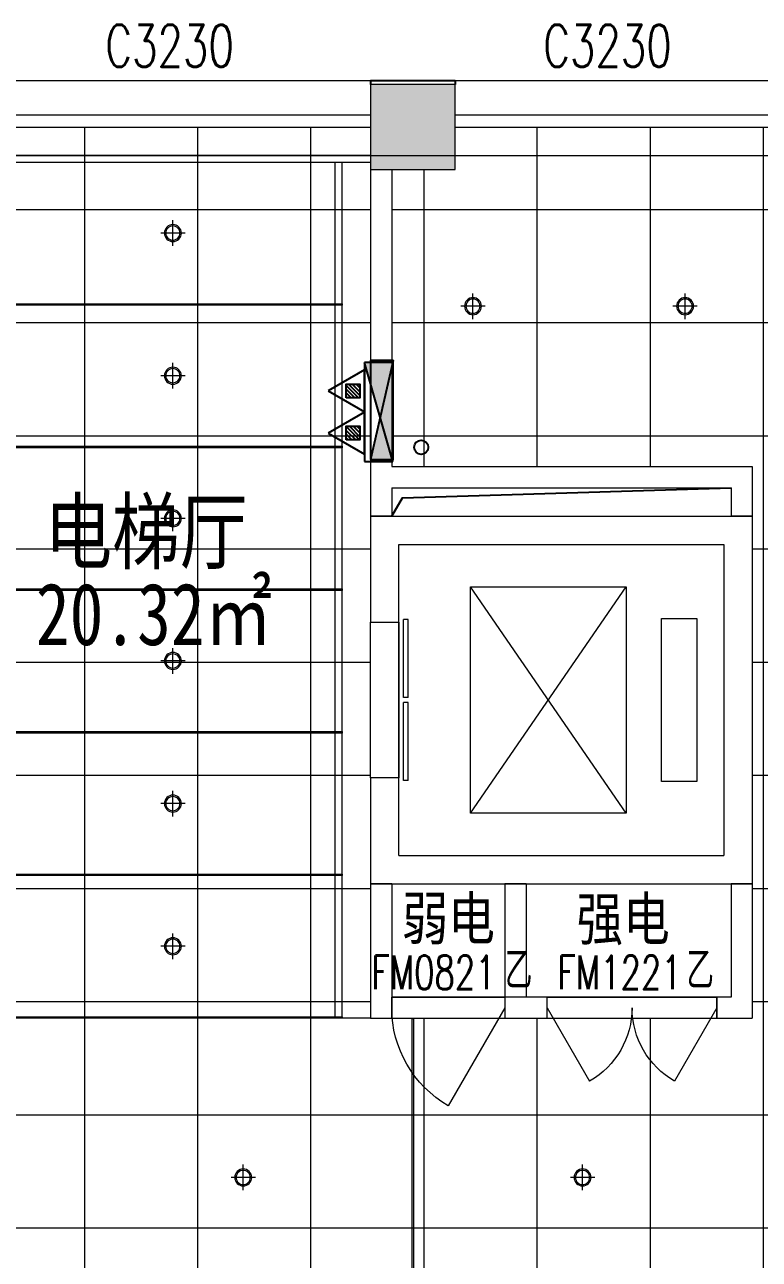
# Model space of a CAD drawing. Header units: millimetres. Extents: x 164760 to 3716174, y -1766400 to 11969.
# Drawn here: x 3531531 to 3536727, y -1638418 to -1629690 of the extents above; entities that cross this region are included whole.
import ezdxf

# ---------------------------------------------------------------- set-up
doc = ezdxf.new("R2010")
doc.units = ezdxf.units.MM
doc.header["$LTSCALE"] = 1000
doc.linetypes.add('DASHDOT2', pattern=[0.5, 0.25, -0.125, 0, -0.125])
doc.linetypes.add('DOTE', pattern=[2.42, 2, -0.2, 0.02, -0.2])
doc.layers.get('0').update_dxf_attribs({"color": 253, "linetype": 'CONTINUOUS'})
for name, color, linetype in [('3', 253, 'CONTINUOUS'), ('EQUIP_灭火器', 253, 'CONTINUOUS'), ('FC-Text Annotation', 253, 'CONTINUOUS'), ('PUB_TEXT', 253, 'CONTINUOUS'), ('SURFACE', 253, 'CONTINUOUS'), ('VPIPE-消防', 253, 'CONTINUOUS'), ('w-消火栓', 253, 'CONTINUOUS'), ('WINDOW_TEXT', 253, 'CONTINUOUS')]:
    doc.layers.add(name, color=color, linetype=linetype)
for name, color, linetype, lineweight in [('COLUMN', 253, 'CONTINUOUS', 0), ('DOOR【门】', 253, 'CONTINUOUS', 0), ('FC-FLOOR【地材分格】', 253, 'CONTINUOUS', 0), ('FF-Win【窗】', 253, 'CONTINUOUS', 0), ('PUB_HATCH', 253, 'CONTINUOUS', 0), ('RC-LIGHT【天花灯具】', 253, 'CONTINUOUS', 0), ('RC-LIGHT【灯带】', 253, 'DASHDOT2', 0), ('RC-Modelling【天花造型】', 253, 'CONTINUOUS', 0), ('RC-STR【天花细线】', 253, 'CONTINUOUS', 0), ('STAIR', 253, 'CONTINUOUS', 0), ('Wall【墙体】', 253, 'CONTINUOUS', 0)]:
    doc.layers.add(name, color=color, linetype=linetype, lineweight=lineweight)
doc.styles.add('_TCH_WINDOW', font='SIMPLEX', dxfattribs={"bigfont": 'GBCBIG'})
doc.styles.get("Standard").update_dxf_attribs({"font": 'GBENOR', "bigfont": 'GBCBIG'})
doc.styles.add('XZC', font='SIMPLEX.SHX', dxfattribs={"width": 0.7, "bigfont": 'hztxt.shx'})
doc.styles.add('宋体', font='', dxfattribs={"width": 0.7})
doc.styles.add('文字', font='')
doc.styles.get('宋体').set_extended_font_data('SimSun')
doc.styles.get('文字').set_extended_font_data('SimSun')
doc.linetypes.add('LED_LINE', pattern='A,12.7,-5.08,["LED",XZC,S=2.54,R=0,X=-2.54,Y=-1.27],-6.35', length=24.13)

# ---------------------------------------------------------------- blocks, each defined once
blk = doc.blocks.new('$WINLIB2D$00000004')
for p, q in [((-0.5, 0.5), (0.5, 0.5)), ((-0.5, 0.5), (-0.5, -0.5)), ((0.5, -0.5), (0.5, 0.5)), ((-0.5, 0.2406), (0.5, 0.2406)), ((-0.5, -0.5), (0.5, -0.5))]:
    blk.add_line(p, q)
blk = doc.blocks.new('海龙_0918165925')
at = {"layer": 'PUB_HATCH'}
blk.add_hatch(color=256, dxfattribs=at).paths.add_polyline_path([(3300, -600), (3900, -600), (3900, 0), (3300, 0)])
at = {"layer": 'COLUMN'}
for p, q in [((3900, 0), (3300, 0)), ((3300, -300), (3300, -600)), ((3900, -600), (3900, -300)), ((3300, -600), (3900, -600))]:
    blk.add_line(p, q, dxfattribs=at)
blk = doc.blocks.new('$QC001_5')
blk.add_line((-325, 200), (325, 0))
blk.add_lwpolyline([(325, 0), (325, 200), (-325, 200), (-325, 0)], close=True)
blk.add_solid([(-325, 200), (325, 200), (-325, 200), (325, 0)])
at = {"flags": 1}
for tag in ['UNIT', 'WHAT', 'SPEC']:
    blk.add_attdef(tag, (0, 0), '', height=0.001, dxfattribs=at)
blk = doc.blocks.new('$TCHSYS$LDOR22D')
for p, q in [((-0.5167, 0.8333), (-0.0167, 0.8333)), ((-0.5167, 0.8333), (-0.5167, 0.6667)), ((-0.0167, 0.8333), (-0.0167, 0.6667)), ((0.0167, 0.8333), (0.0167, 0.6667)), ((0.0167, 0.8333), (0.5167, 0.8333)), ((0.5167, 0.8333), (0.5167, 0.6667)), ((-0.5167, 0.6667), (-0.0167, 0.6667)), ((0.0167, 0.6667), (0.5167, 0.6667)), ((-0.5, 0.5), (0.5, 0.5))]:
    blk.add_line(p, q)
blk = doc.blocks.new('$DorLib2D$00000214')
at = {"color": 0}
blk.add_line((0.5, 0), (0, 0.866), dxfattribs=at)
blk.add_arc((0.5, 0), 1, 120, 180, dxfattribs=at)
blk = doc.blocks.new('$DorLib2D$00000215')
at = {"color": 0}
for p, q in [((-0.5, 0), (-0.25, 0.433)), ((0.5, 0), (0.25, 0.433))]:
    blk.add_line(p, q, dxfattribs=at)
for centre, start, end in [((-0.5, 0), 0, 60), ((0.5, 0), 120, 180)]:
    blk.add_arc(centre, 0.5, start, end, dxfattribs=at)
blk = doc.blocks.new('圆形筒灯')
at = {"color": 251, "linetype": 'DOTE', "ltscale": 43.504693}
blk.add_line((0, 90.6), (0, -90.6), dxfattribs=at)
at = {"color": 251, "linetype": 'DOTE', "ltscale": 41.297046}
blk.add_line((86, 0), (-86, 0), dxfattribs=at)
blk.add_ellipse((0, 0), major_axis=(-42.4, 42.4), ratio=1, start_param=2.355868237233172, end_param=8.639053544412757)
at = {"color": 251}
blk.add_ellipse((0, 0), major_axis=(35.4, 35.4), ratio=1, start_param=5.49871431692557, end_param=11.78189962410516, dxfattribs=at)
blk = doc.blocks.new('ZL_10267726')
at = {"layer": 'RC-LIGHT【天花灯具】'}
h = blk.add_hatch(dxfattribs=at)
h.set_pattern_fill('_USER', color=8, scale=50, angle=90, double=1, pattern_type=0)
h.set_pattern_definition([(90, (25, -500), (-50, 3e-15), []), (180, (25, -500), (-6e-15, -50), [])])
h.paths.add_polyline_path([(-25, 0), (-25, -500), (25, -500), (25, 0)])
at = {"layer": 'RC-LIGHT【天花灯具】', "color": 2}
blk.add_lwpolyline([(-25, -500), (-25, 0), (25, 0), (25, -500)], close=True, dxfattribs=at)
at = {"layer": 'RC-LIGHT【天花灯具】', "color": 1, "lineweight": -3}
for centre in [(0, -27), (0, -77), (0, -127), (0, -177), (0, -227), (0, -277), (0, -327), (0, -377), (0, -427), (0, -477)]:
    blk.add_circle(centre, 10, dxfattribs=at)
blk = doc.blocks.new('ZL_0603185999')
at = {"layer": 'RC-LIGHT【灯带】', "linetype": 'LED_LINE', "ltscale": 0.015}
blk.add_lwpolyline([(1362.5, -6100), (1362.5, -50)], dxfattribs=at)
at = {"layer": 'RC-Modelling【天花造型】'}
for p, q in [((1612.5, 0), (-1612.5, 0)), ((1612.5, -50), (-1612.5, -50))]:
    blk.add_line(p, q, dxfattribs=at)
blk.add_lwpolyline([(1612.5, -6100), (1412.5, -6100), (1412.5, -50)], dxfattribs=at)
at = {"layer": 'RC-STR【天花细线】'}
for points in [[(-932.5, -6100), (-1012.5, -6100), (-1012.5, -50), (-932.5, -50)], [(1412.5, -1058.3), (-932.5, -1058.3), (-932.5, -1048.3), (1412.5, -1048.3)], [(1412.5, -2066.7), (-932.5, -2066.7), (-932.5, -2056.7), (1412.5, -2056.7)], [(1412.5, -3075), (-932.5, -3075), (-932.5, -3065), (1412.5, -3065)], [(1412.5, -4083.3), (-932.5, -4083.3), (-932.5, -4073.3), (1412.5, -4073.3)], [(1412.5, -5091.7), (-932.5, -5091.7), (-932.5, -5081.7), (1412.5, -5081.7)], [(1412.5, -6100), (-1612.5, -6100), (-1612.5, -6090), (1412.5, -6090)]]:
    blk.add_lwpolyline(points, close=True, dxfattribs=at)
at = {"layer": 'RC-LIGHT【天花灯具】', "lineweight": -3, "xscale": 0.8, "yscale": 0.8, "zscale": 0.8, "rotation": 180}
for p in [(-972.5, -887), (-972.5, -2087), (-972.5, -3287), (-972.5, -4487), (-972.5, -5687)]:
    blk.add_blockref('ZL_10267726', p, dxfattribs=at)
at = {"layer": 'RC-LIGHT【天花灯具】', "xscale": -1, "rotation": 180}
for p in [(215, -549.2), (215, -1557.5), (215, -2565.8), (215, -3574.2), (215, -4582.5), (215, -5590.8)]:
    blk.add_blockref('圆形筒灯', p, dxfattribs=at)
blk = doc.blocks.new('$TwtSys$00000546')
h = blk.add_hatch()
h.set_pattern_fill('ANSI31', color=256, scale=200, style=0)
h.set_pattern_definition([(45, (-38543.802, -6670.83), (-17.67767, 17.67767), [])])
h.paths.add_polyline_path([(-65, 174), (65, 174), (65, 44), (-65, 44)])
for points in [[(0, 344), (-198, 0), (198, 0)], [(-65, 174), (65, 174), (65, 44), (-65, 44)]]:
    blk.add_lwpolyline(points, close=True)
blk = doc.blocks.new('海龍01165668')
at = {"color": 1}
for p, q in [((100, 0), (-100, 0)), ((100, -700), (-100, 0)), ((-100, 0), (-100, -700)), ((100, -700), (100, 0)), ((-100, -700), (100, -700))]:
    blk.add_line(p, q, dxfattribs=at)
blk.add_solid([(100, 0), (-100, 0), (100, -700)], dxfattribs=at)

msp = doc.modelspace()

# ---------------------------------------------------------------- hatches: boundary and pattern name
at = {"layer": 'FC-FLOOR【地材分格】'}
h = msp.add_hatch(dxfattribs=at)
h.set_pattern_fill('_USER', color=256, scale=800, double=1, pattern_type=0)
h.set_pattern_definition([(0, (3778355.65, -1406196.8), (0, 800), []), (90, (3778355.65, -1406196.8), (-800, 5e-14), [])])
h.paths.add_polyline_path([(3577178.4, -1636714.2), (3575935.2, -1636714.2), (3573976.9, -1636714.2), (3573376.9, -1636714.2), (3572826.9, -1636714.2), (3571326.9, -1636713.4), (3571326.9, -1636714.2), (3570576.9, -1636714.2), (3569976.9, -1636714.2), (3569576.9, -1636714.2), (3568476.9, -1636714.2), (3565041.8, -1636714.2), (3563941.8, -1636714.2), (3561222.8, -1636714.2), (3560122.8, -1636714.2), (3559398.8, -1636714.2), (3559398.8, -1630414.2), (3559376.9, -1630414.2), (3556176.9, -1630414.2), (3556176.9, -1630714.2), (3556176.9, -1633165.3), (3556176.9, -1633914.2), (3556176.9, -1635014.2), (3556176.9, -1635764.2), (3556176.9, -1636714.2), (3556026.9, -1636714.2), (3556026.9, -1636564.2), (3556026.9, -1636714.2), (3555226.9, -1636714.2), (3555226.9, -1636564.2), (3555226.9, -1636714.2), (3555151.9, -1636714.2), (3554926.9, -1636714.2), (3554926.9, -1636564.2), (3555076.9, -1636564.2), (3555076.9, -1636714.2), (3553476.9, -1636714.2), (3553476.9, -1636715.3), (3551751.9, -1636715.3), (3551751.9, -1636715.3), (3550851.9, -1636715.3), (3548752, -1636715.3), (3548752, -1636865.5), (3548602, -1636865.5), (3548602, -1636715.3), (3548601.9, -1630714.2), (3548376.9, -1630714.2), (3548376.9, -1630414.2), (3545176.9, -1630414.2), (3544976.9, -1630414.2), (3541776.9, -1630414.2), (3541776.9, -1630714.2), (3541176.9, -1630714.2), (3541176.9, -1630414.2), (3537976.9, -1630414.2), (3537776.9, -1630414.2), (3534576.9, -1630414.2), (3534576.9, -1630714.2), (3534126.9, -1630714.2), (3534126.9, -1632064.1), (3534136.9, -1632064.1), (3534136.9, -1632814.2), (3536676.9, -1632814.2), (3536676.9, -1633164.2), (3536676.9, -1635764.2), (3536676.9, -1636714.2), (3536426.9, -1636714.2), (3534126.9, -1636714.2), (3533976.9, -1636714.2), (3533976.9, -1635764.2), (3533976.9, -1635014.2), (3533976.9, -1633914.2), (3533976.9, -1633164.2), (3533976.9, -1632889.2), (3533976.9, -1630714.2), (3533976.9, -1630414.2), (3530751.9, -1630414.2), (3530751.9, -1636714.2), (3530359.9, -1636714.2), (3529259.9, -1636714.2), (3521433.8, -1636714.2), (3520335.5, -1636714.2), (3520176.9, -1636714.2), (3519576.9, -1636714.2), (3518826.9, -1636714.2), (3518826.9, -1636713), (3517326.9, -1636713), (3517326.9, -1636714.2), (3516776.9, -1636714.2), (3516176.9, -1636714.2), (3516076.9, -1636714.2), (3514976.9, -1636714.2), (3513576.9, -1636714.2), (3513576.9, -1636714.2), (3512526.9, -1636714.2), (3512526.9, -1636714.2), (3509827.2, -1636714.2), (3508327.2, -1636714.2), (3507802.2, -1636714.2), (3507626.9, -1636714.2), (3505326.9, -1636714.2), (3505176.9, -1636714.2), (3505176.9, -1635764.2), (3505176.9, -1635014.2), (3505176.9, -1633914.2), (3505176.9, -1633164.2), (3505176.9, -1632889.2), (3505176.9, -1630714.2), (3505176.9, -1630414.2), (3501951.9, -1630414.2), (3501951.9, -1636714.2), (3501649.1, -1636714.2), (3500552.4, -1636714.2), (3492635.5, -1636714.2), (3491535.5, -1636714.2), (3491376.9, -1636714.2), (3490776.9, -1636714.2), (3490026.9, -1636714.2), (3488526.9, -1636714.2), (3487976.9, -1636714.2), (3487376.9, -1636714.2), (3487326.9, -1636714.2), (3486326.9, -1636714.2), (3485176.9, -1636714.2), (3484176.9, -1636714.2), (3484176.9, -1636744.2), (3484176.9, -1638484.2), (3484176.9, -1639114.2), (3483776.9, -1639114.2), (3483776.9, -1639665.4), (3484440.4, -1639665.4), (3485940.4, -1639665.4), (3486140.4, -1639665.4), (3486140.4, -1638964.2), (3490776.9, -1638964.2), (3490776.9, -1638514.2), (3491376.9, -1638514.2), (3491376.9, -1638964.2), (3496151.9, -1638964.2), (3496151.9, -1639665.4), (3496351.9, -1639665.4), (3497851.9, -1639665.4), (3498201.9, -1639665.4), (3498201.9, -1639114.2), (3497976.9, -1639114.2), (3497976.9, -1638514.2), (3498576.9, -1638514.2), (3498576.9, -1638964.2), (3499525.2, -1638964.2), (3501025.2, -1638964.2), (3505176.9, -1638964.2), (3505176.9, -1638514.2), (3505776.9, -1638514.2), (3505776.9, -1638964.2), (3509765.2, -1638964.2), (3511265.2, -1638964.2), (3512376.9, -1638964.2), (3512376.9, -1638514.2), (3512976.9, -1638514.2), (3512976.9, -1638964.2), (3514106.7, -1638964.2), (3515606.7, -1638964.2), (3519576.9, -1638964.2), (3519576.9, -1638514.2), (3520176.9, -1638514.2), (3520176.9, -1638964.2), (3524402.6, -1638964.2), (3525902.6, -1638964.2), (3526776.9, -1638964.2), (3526776.9, -1638514.2), (3527376.9, -1638514.2), (3527376.9, -1638964.2), (3528210, -1638964.2), (3529710, -1638964.2), (3533976.9, -1638964.2), (3533976.9, -1638514.2), (3534576.9, -1638514.2), (3534576.9, -1638964.2), (3537876.9, -1638964.2), (3538648.3, -1638964.2), (3540148.3, -1638964.2), (3541176.9, -1638964.2), (3541176.9, -1638514.2), (3541776.9, -1638514.2), (3541776.9, -1638964.2), (3544326.9, -1638964.2), (3545826.9, -1638964.2), (3548376.9, -1638964.2), (3548376.9, -1638514.2), (3548602, -1638514.2), (3548602, -1638365.5), (3548752, -1638365.5), (3548752, -1638514.2), (3548976.9, -1638514.2), (3548976.9, -1638964.2), (3549079.2, -1638964.2), (3549079.2, -1638964.2), (3549981.8, -1638964.2), (3554572, -1638964.2), (3554572, -1638964.2), (3555474.6, -1638964.2), (3555576.9, -1638964.2), (3555576.9, -1638514.2), (3556176.9, -1638514.2), (3556176.9, -1638964.2), (3556275, -1638964.2), (3556275, -1638964.2), (3557175, -1638964.2), (3561151.4, -1638964.2), (3562251.4, -1638964.2), (3562776.9, -1638964.2), (3562776.9, -1638514.2), (3563376.9, -1638514.2), (3563376.9, -1638964.2), (3563902.5, -1638964.2), (3565002.5, -1638964.2), (3568351.4, -1638964.2), (3569451.4, -1638964.2), (3569976.9, -1638964.2), (3569976.9, -1638514.2), (3570576.9, -1638514.2), (3570576.9, -1638964.2), (3575551.4, -1638964.2), (3576651.4, -1638964.2), (3577176.9, -1638964.2), (3577176.9, -1638484.2), (3577178.4, -1638484.2)])

# ---------------------------------------------------------------- linework, layer by layer
at = {"layer": '3'}
msp.add_lwpolyline([(3534126.9, -1633164.2), (3534202.8, -1633034.3), (3536526.9, -1632964.2)], dxfattribs=at)
at = {"layer": 'DOOR【门】'}
for p, q in [((3534126.9, -1636564.2), (3534926.9, -1636564.2)), ((3535226.9, -1636564.2), (3536426.9, -1636564.2)), ((3534126.9, -1636714.2), (3534926.9, -1636714.2)), ((3535226.9, -1636714.2), (3536426.9, -1636714.2))]:
    msp.add_line(p, q, dxfattribs=at)
at = {"layer": 'FC-FLOOR【地材分格】', "color": 3}
for points in [[(3533976.9, -1633914.2), (3534176.9, -1633914.2), (3534176.9, -1635014.2), (3533976.9, -1635014.2)], [(3534126.9, -1636714.2), (3536426.9, -1636714.2), (3536426.9, -1636564.2), (3534126.9, -1636564.2)]]:
    msp.add_lwpolyline(points, close=True, dxfattribs=at)
at = {"layer": 'RC-Modelling【天花造型】'}
msp.add_line((3490776.9, -1630614.2), (3562776.9, -1630614.2), dxfattribs=at)
for points in [[(3533976.9, -1633914.2), (3534176.9, -1633914.2), (3534176.9, -1635014.2), (3533976.9, -1635014.2)], [(3534126.9, -1636714.2), (3536426.9, -1636714.2), (3536426.9, -1636564.2), (3534126.9, -1636564.2)]]:
    msp.add_lwpolyline(points, close=True, dxfattribs=at)
at = {"layer": 'RC-STR【天花细线】'}
msp.add_lwpolyline([(3534271.9, -1636715.3), (3534281.9, -1636715.3), (3534281.9, -1638515.3), (3534271.9, -1638515.3)], close=True, dxfattribs=at)
at = {"layer": 'STAIR'}
for p, q in [((3534684.2, -1635264.2), (3535784.2, -1633664.2)), ((3535784.2, -1635264.2), (3534684.2, -1633664.2)), ((3534684.2, -1633664.2), (3535784.2, -1633664.2)), ((3534684.2, -1635264.2), (3534684.2, -1633664.2)), ((3535784.2, -1633664.2), (3535784.2, -1635264.2)), ((3536034.2, -1633889.2), (3536284.2, -1633889.2)), ((3536034.2, -1635039.2), (3536034.2, -1633889.2)), ((3536284.2, -1633889.2), (3536284.2, -1635039.2)), ((3536284.2, -1635039.2), (3536034.2, -1635039.2)), ((3535784.2, -1635264.2), (3534684.2, -1635264.2))]:
    msp.add_line(p, q, dxfattribs=at)
at = {"layer": 'SURFACE'}
for p, q in [((3533976.9, -1630084.2), (3533976.9, -1630114.2)), ((3533976.9, -1630084.2), (3534276.9, -1630084.2)), ((3534276.9, -1630084.2), (3534576.9, -1630084.2)), ((3534576.9, -1630084.2), (3534576.9, -1630114.2))]:
    msp.add_line(p, q, dxfattribs=at)
at = {"layer": 'VPIPE-消防'}
msp.add_circle((3534335.5, -1632678), 50, dxfattribs=at)
at = {"layer": 'Wall【墙体】', "color": 9}
for p, q in [((3533976.9, -1630714.2), (3533976.9, -1632889.2)), ((3534126.9, -1630714.2), (3534126.9, -1632814.2)), ((3534126.9, -1632814.2), (3536676.9, -1632814.2)), ((3536676.9, -1632814.2), (3536676.9, -1633164.2)), ((3533976.9, -1632889.2), (3533976.9, -1633164.2)), ((3534126.9, -1632964.2), (3536526.9, -1632964.2)), ((3534126.9, -1632964.2), (3534126.9, -1633164.2)), ((3536526.9, -1632964.2), (3536526.9, -1633164.2)), ((3533976.9, -1633164.2), (3536676.9, -1633164.2)), ((3533976.9, -1633164.2), (3533976.9, -1633914.2)), ((3534126.9, -1633164.2), (3533976.9, -1633164.2)), ((3536676.9, -1633164.2), (3536526.9, -1633164.2)), ((3536676.9, -1633164.2), (3536676.9, -1635764.2)), ((3534176.9, -1633364.2), (3536476.9, -1633364.2)), ((3534176.9, -1633914.2), (3534176.9, -1633364.2)), ((3536476.9, -1633364.2), (3536476.9, -1635564.2)), ((3533976.9, -1633914.2), (3534176.9, -1633914.2)), ((3534176.9, -1635014.2), (3533976.9, -1635014.2)), ((3533976.9, -1635014.2), (3533976.9, -1635764.2)), ((3534176.9, -1635564.2), (3534176.9, -1635014.2)), ((3534176.9, -1635564.2), (3536476.9, -1635564.2)), ((3533976.9, -1635764.2), (3536676.9, -1635764.2)), ((3533976.9, -1635764.2), (3533976.9, -1636714.2)), ((3534126.9, -1635764.2), (3533976.9, -1635764.2)), ((3534126.9, -1635764.2), (3534126.9, -1636564.2)), ((3534926.9, -1635764.2), (3534926.9, -1636564.2)), ((3535076.9, -1635764.2), (3534926.9, -1635764.2)), ((3535076.9, -1635764.2), (3535076.9, -1636564.2)), ((3536526.9, -1635764.2), (3536526.9, -1636564.2)), ((3536676.9, -1635764.2), (3536526.9, -1635764.2)), ((3536676.9, -1635764.2), (3536676.9, -1636714.2)), ((3534126.9, -1636714.2), (3534126.9, -1636564.2)), ((3534926.9, -1636564.2), (3534926.9, -1636714.2)), ((3535226.9, -1636564.2), (3535076.9, -1636564.2)), ((3535226.9, -1636714.2), (3535226.9, -1636564.2)), ((3536526.9, -1636564.2), (3536426.9, -1636564.2)), ((3536426.9, -1636564.2), (3536426.9, -1636714.2)), ((3533976.9, -1636714.2), (3534126.9, -1636714.2)), ((3534926.9, -1636714.2), (3535001.9, -1636714.2)), ((3535001.9, -1636714.2), (3535226.9, -1636714.2)), ((3536426.9, -1636714.2), (3536676.9, -1636714.2))]:
    msp.add_line(p, q, dxfattribs=at)

# ---------------------------------------------------------------- block references
msp.add_blockref('海龍01165668', (3534035.5, -1632078))
at = {"layer": 'COLUMN'}
msp.add_blockref('海龙_0918165925', (3530676.9, -1630114.2), dxfattribs=at)
at = {"layer": 'DOOR【门】'}
for name, p, xscale, yscale, zscale, rotation in [('$TCHSYS$LDOR22D', (3534076.9, -1634464.2), -1100, 200, -1100, 270), ('$DorLib2D$00000214', (3534526.9, -1636639.2), -800, 800, 800, 180), ('$DorLib2D$00000215', (3535826.9, -1636639.2), -1200, 1200, 1200, 180)]:
    msp.add_blockref(name, p, dxfattribs=dict(at, xscale=xscale, yscale=yscale, zscale=zscale, rotation=rotation))
at = {"layer": 'EQUIP_灭火器', "xscale": 0.7500000000000018, "yscale": 0.7500000000000018, "zscale": 0.7500000000000018, "rotation": 90}
for p in [(3533935.5, -1632279.2), (3533935.5, -1632576.8)]:
    msp.add_blockref('$TwtSys$00000546', p, dxfattribs=at)
at = {"layer": 'FF-Win【窗】'}
ref = msp.add_blockref('$WINLIB2D$00000004', (3532376.9, -1630249.2), dxfattribs=dict(at, xscale=3200, yscale=-330, zscale=3200))
ref.add_attrib('A', 'C3230', (3532101.7, -1629987.9), dxfattribs={"layer": 'WINDOW_TEXT', "height": 297.5, "style": '_TCH_WINDOW', "width": 0.705882})
ref = msp.add_blockref('$WINLIB2D$00000004', (3536176.9, -1630249.2), dxfattribs=dict(at, xscale=3200, yscale=-330, zscale=3200))
ref.add_attrib('A', 'C3230', (3535198.5, -1629987.9), dxfattribs={"layer": 'WINDOW_TEXT', "height": 297.5, "style": '_TCH_WINDOW', "width": 0.705882})
at = {"layer": 'RC-LIGHT【天花灯具】', "xscale": -1, "rotation": 180}
for p in [(3534701.9, -1631680.3), (3536201.9, -1631680.3), (3533076.9, -1637839.2), (3535476.9, -1637839.2)]:
    msp.add_blockref('圆形筒灯', p, dxfattribs=at)
at = {"layer": 'RC-Modelling【天花造型】'}
msp.add_blockref('ZL_0603185999', (3532364.4, -1630614.2), dxfattribs=at)
at = {"layer": 'w-消火栓', "xscale": 1.077000000048428, "yscale": 0.8000000000465661, "rotation": 270}
msp.add_blockref('$QC001_5', (3533976.9, -1632414.2), dxfattribs=at)

# ---------------------------------------------------------------- texts
at = {"layer": 'FC-Text Annotation', "style": '文字', "width": 0.8}
for s, p in [('电梯厅', (3531670.9, -1633492.1)), ('20.32㎡', (3531610.7, -1634075.9))]:
    msp.add_text(s, height=438.58, dxfattribs=at).set_placement(p)
at = {"layer": 'PUB_TEXT', "style": '宋体', "width": 0.8}
for s, p in [('弱电', (3534197.5, -1636158.6)), ('强电', (3535433.9, -1636162.2))]:
    msp.add_text(s, height=302.11, dxfattribs=at).set_placement(p)
at = {"layer": 'WINDOW_TEXT', "style": '_TCH_WINDOW', "width": 0.705882}
for s, p in [('FM0821', (3533983.4, -1636509.2)), ('FM1221', (3535299.4, -1636509.2))]:
    msp.add_text(s, height=238, dxfattribs=at).set_placement(p)
at = {"layer": 'WINDOW_TEXT', "style": '_TCH_WINDOW'}
for p in [(3534927.4, -1636509.2), (3536211.4, -1636509.2)]:
    msp.add_text('乙', height=270.1, dxfattribs=at).set_placement(p)

doc.saveas('drawing.dxf')
